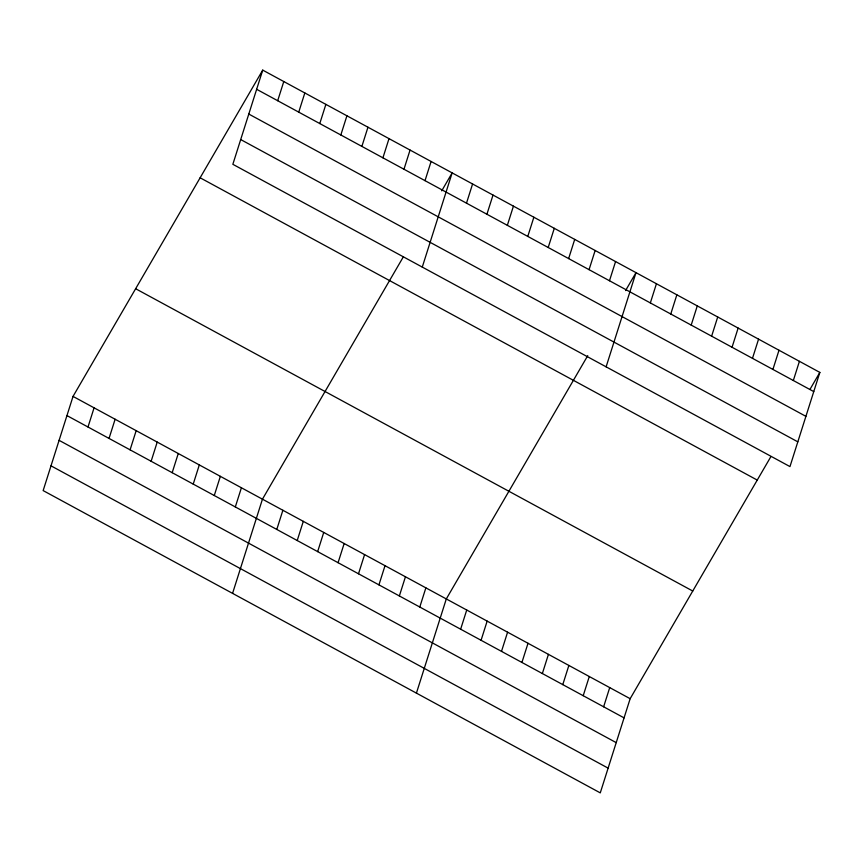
<?xml version="1.0" encoding="UTF-8"?>
<svg xmlns="http://www.w3.org/2000/svg" width="863" height="863" viewBox="0 0 863 863"><rect width="100%" height="100%" fill="white"/><g stroke="black" fill="none" stroke-linecap="round" stroke-linejoin="round"><path stroke-width="1.29" d="M262.73 70.119L232.848 164.304L789.969 466.592L819.85 372.406L262.73 70.119L73.031 396.408L43.15 490.594L600.27 792.881L630.152 698.696L770.939 456.527M87.994 427.012L94.078 407.821M109.04 438.426L115.124 419.245M130.086 449.85L136.171 430.659M151.133 461.274L157.217 442.083M277.692 100.723L283.776 81.543M172.179 472.687L178.263 453.507M298.738 112.147L304.822 92.956M193.226 484.111L199.31 464.92M319.785 123.56L325.869 104.38M214.272 495.524L220.356 476.344M340.831 134.984L346.915 115.793M235.319 506.948L241.403 487.768M361.877 146.408L367.962 127.217M232.568 593.366L262.449 499.181L403.248 257.012M382.924 157.821L389.008 138.641M276.796 529.451L282.881 510.27M403.97 169.245L410.054 150.054M297.217 540.54L303.301 521.349M425.017 180.658L431.101 161.478M317.649 551.619L323.733 532.439M422.277 267.088L452.147 172.902L441.716 190.842M338.069 562.708L344.164 543.517M466.495 203.172L472.579 183.981M358.501 573.787L364.585 554.607M486.915 214.251L493.01 195.07M378.933 584.877L385.017 565.686M507.347 225.329L513.431 206.149M399.353 595.955L405.448 576.775M527.778 236.419L533.863 217.228M419.785 607.045L425.869 587.854M548.199 247.498L554.294 228.317M416.419 693.129L446.3 598.944L587.746 355.653M568.631 258.587L574.715 239.396M460.637 629.213L466.732 610.022M589.062 269.666L595.146 250.486M481.069 640.292L487.153 621.101M609.483 280.755L615.567 261.565M501.5 651.371L507.584 632.191M606.117 366.84L635.999 272.654L625.567 290.594M521.921 662.46L528.016 643.269M650.346 302.924L656.43 283.733M542.352 673.539L548.437 654.359M670.767 314.003L676.851 294.822M562.784 684.629L568.868 665.438M691.198 325.092L697.282 305.901M583.205 695.707L589.289 676.527M711.63 336.171L717.714 316.991M603.636 706.797L609.72 687.606M732.051 347.26L738.135 328.069M752.482 358.339L758.566 339.159M772.914 369.429L778.998 350.238M793.334 380.507L799.418 361.327M810.066 389.235L819.85 372.406M256.645 89.299L813.766 391.597M248.792 114.056L805.913 416.344M240.701 139.558L797.822 441.845M200.13 177.789L757.25 480.087M135.631 288.727L692.752 591.026M73.031 396.408L630.152 698.696M66.947 415.588L624.068 717.876M59.094 440.335L616.214 742.633M51.003 465.837L608.124 768.135"/></g></svg>
